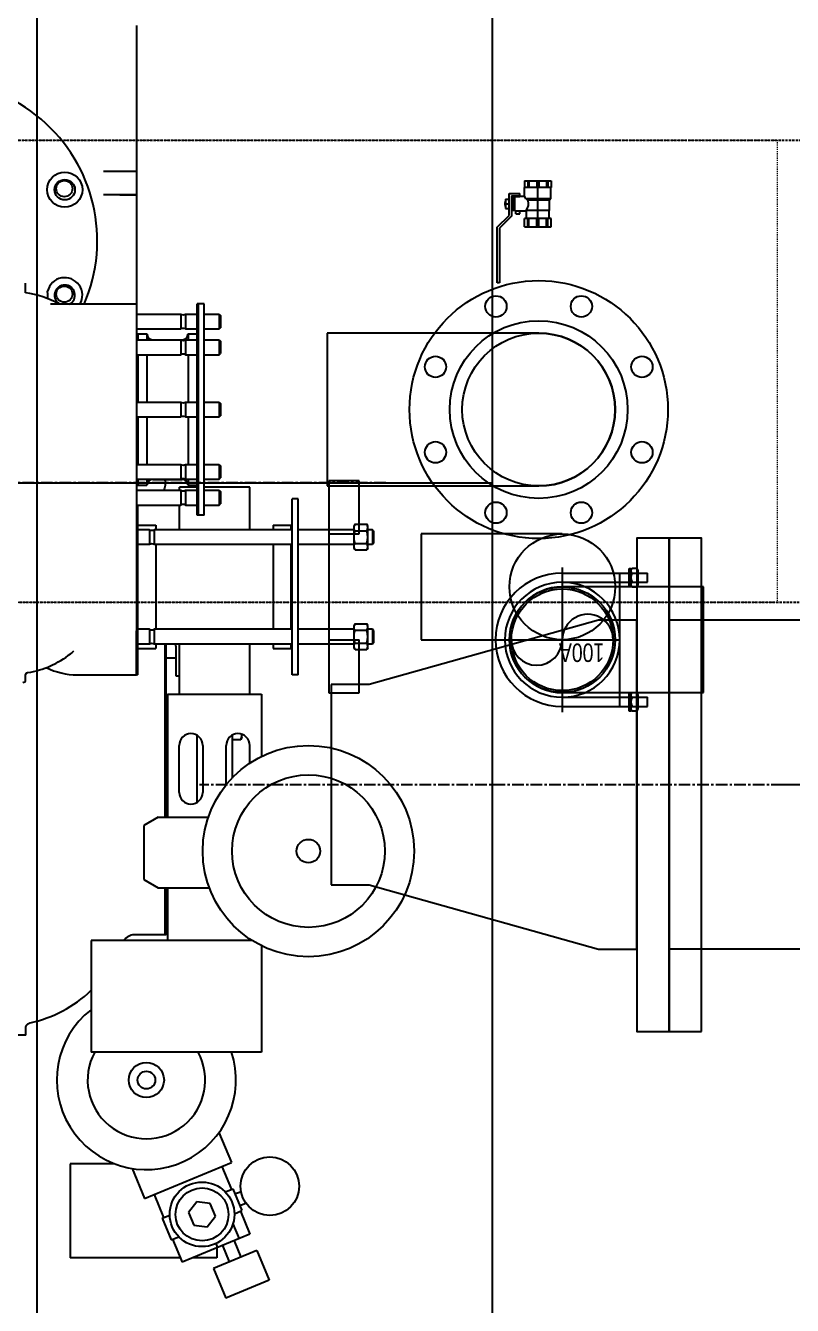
# Model space of a CAD drawing. Extents: x 0 to 160756, y 0 to 229247.
# Drawn here: x 66523 to 67352, y 96615 to 97999 of the extents above; entities that cross this region are included whole.
import ezdxf
from ezdxf.enums import TextEntityAlignment as Align
from ezdxf.xclip import XClip

# ---------------------------------------------------------------- set-up
doc = ezdxf.new("R2010")
doc.units = 0
doc.header["$LTSCALE"] = 10
doc.header["$XCLIPFRAME"] = 2
for name, pattern in [('H12設備棟3F$0$DOTK1', [0.1, 0.05, -0.05]), ('H12設備棟3F$0$HIDDEN', [0.375, 0.25, -0.125]), ('H12設備棟3F$0$STYLE_18', [0.23669, 0.118345, -0.118345]), ('XCM7P30CDA$0$F22P2-CDA-07-C10-00$0$CENTER', [50.8, 31.75, -6.35, 6.35, -6.35]), ('XCM7P30CDA$0$F22P2-CDA-07-C10-00$0$CHAIN', [0.7087, 0.4724, -0.0591, 0.1181, -0.0591]), ('XCM7P30CDA-200K$0$F22P2-CDA-07-C10-00$0$CENTER', [50.8, 31.75, -6.35, 6.35, -6.35]), ('XCM7P30CDA-200K$0$F22P2-CDA-07-C10-00$0$CHAIN', [0.7087, 0.4724, -0.0591, 0.1181, -0.0591]), ('XCM7Q30CDA-200K$0$xCUP-L40-M03-HVAC-EQ$0$xCUP-L40-M03-HVAC-EQ$0$XCUP-L40-HVAC-EQ$0$CENTER', [2, 1.25, -0.25, 0.25, -0.25])]:
    doc.linetypes.add(name, pattern=pattern)
for name, color, linetype in [('H12設備棟3F$0$ARC-BEAM', 252, 'H12設備棟3F$0$HIDDEN'), ('H12設備棟3F$0$SETUBID', 252, 'H12設備棟3F$0$DOTK1'), ('H12設備棟3F$0$\uf4c9\ue50a', 252, 'Continuous'), ('XCM7P30CDA$0$C.CDA.Silencer', 252, 'Continuous'), ('XCM7P30CDA$0$U-CDA-PIPE', 252, 'Continuous'), ('XCM7P30CDA-200K$0$C.CDA.Silencer', 3, 'Continuous'), ('XCM7P30CDA-200K$0$U-CDA-PIPE', 203, 'Continuous'), ('XCM7Q30CDA-200K$0$xCUP-L40-M03-HVAC-EQ$0$xCUP-L40-M03-HVAC-EQ$0$XCUP-L40-HVAC-EQ$0$Center', 1, 'XCM7Q30CDA-200K$0$xCUP-L40-M03-HVAC-EQ$0$xCUP-L40-M03-HVAC-EQ$0$XCUP-L40-HVAC-EQ$0$CENTER')]:
    doc.layers.add(name, color=color, linetype=linetype)
doc.layers.add('XCM7Q30CDA-200K$0$xCUP-L40-M03-HVAC-EQ$0$xCUP-L40-M03-HVAC-EQ$0$XCUP-L40-HVAC-EQ$0$XCUP-L40-HVAC-機房EQ$0$U-CDA-EQ', color=3, linetype='Continuous', lineweight=25)
doc.styles.add('XCM7P30CDA$0$F22P2-CDA-07-C10-00$0$Standard', font='arial.ttf')
doc.styles.add('XCM7P30CDA-200K$0$F22P2-CDA-07-C10-00$0$Standard', font='arial.ttf')

# ---------------------------------------------------------------- blocks, each defined once
blk = doc.blocks.new('H12設備棟3F')
at = {"layer": 'H12設備棟3F$0$ARC-BEAM'}
for p, q in [((61835.2, 97875.3), (67835.2, 97875.3)), ((67835.2, 97375.3), (61835.2, 97375.3))]:
    blk.add_line(p, q, dxfattribs=at)
at = {"layer": 'H12設備棟3F$0$SETUBID', "linetype": 'H12設備棟3F$0$STYLE_18', "lineweight": 5}
blk.add_lwpolyline([(61835.2, 97875.3), (67335.2, 97875.3), (67335.2, 97375.3), (61835.2, 97375.3)], close=True, dxfattribs=at)
at = {"layer": 'H12設備棟3F$0$\uf4c9\ue50a'}
blk.add_lwpolyline([(66535.2, 96375.3), (62635.2, 96375.3), (62635.2, 98875.3), (66535.2, 98875.3)], close=True, dxfattribs=at)
blk = doc.blocks.new('XCM7P30CDA-200K$0$F22P2-CDA-07-C10-00$0$FlangeSide-11.43x150LB')
for p, q in [((-3.3, 11.45), (-3.3, 5.715)), ((0, 11.45), (-3.3, 11.45)), ((0, -11.45), (0, 11.45)), ((0, 5.715), (-3.3, 5.715)), ((0, -5.715), (-3.3, -5.715)), ((-3.3, -5.715), (-3.3, -11.45)), ((-3.3, -11.45), (0, -11.45))]:
    blk.add_line(p, q)
blk = doc.blocks.new('XCM7P30CDA-200K$0$F22P2-CDA-07-C10-00$0$LRElbowUp-11.43')
for p, q in [((15.24, 5.715), (0, 5.715)), ((15.24, -5.715), (15.24, 5.715)), ((0, -5.715), (15.24, -5.715))]:
    blk.add_line(p, q)
at = {"layer": 'DEFPOINTS'}
blk.add_circle((0, 0), 5.715, dxfattribs=at)
blk = doc.blocks.new('XCM7P30CDA-200K$0$F22P2-CDA-07-C10-00$0$LRElbowDown-11.43')
for p, q in [((15.24, 5.715), (0, 5.715)), ((15.24, -5.715), (15.24, 5.715)), ((0, -5.715), (15.24, -5.715))]:
    blk.add_line(p, q)
blk.add_arc((0, 0), 5.715, 90, 270)
blk = doc.blocks.new('XCM7P30CDA-200K$0$F22P2-CDA-07-C10-00$0$U-Bolt_100A')
at = {"color": 1, "linetype": 'XCM7P30CDA-200K$0$F22P2-CDA-07-C10-00$0$CENTER'}
for p, q in [((0, 138.5), (0, 0)), ((78.3, 62.1), (-78.3, 62.1))]:
    blk.add_line(p, q, dxfattribs=at)
for p, q in [((-72.2, 62.1), (-72.2, -10)), ((-62.2, 62.1), (-62.2, -10)), ((62.1, 62.1), (62.1, -10)), ((72.1, 62.1), (72.1, -10)), ((-77.2, -10), (-57.2, -10)), ((-77, -13.5), (-77, -18.5)), ((-59.8, -12), (-74.5, -12)), ((-72.1, -13.5), (-72.1, -18.5)), ((-62.2, -13.5), (-62.2, -18.5)), ((-57.3, -18.5), (-57.3, -13.5)), ((57.2, -10), (77.2, -10)), ((57.3, -13.5), (57.3, -18.5)), ((74.5, -12), (59.8, -12)), ((62.2, -13.5), (62.2, -18.5)), ((72.1, -13.5), (72.1, -18.5)), ((77, -18.5), (77, -13.5)), ((-74.5, -20), (-59.8, -20)), ((-72.2, -20), (-72.2, -30.1)), ((-62.2, -20), (-62.2, -30.1)), ((59.8, -20), (74.5, -20)), ((62.1, -20), (62.1, -30.1)), ((72.1, -20), (72.1, -30.1)), ((-72.2, -30.1), (-62.2, -30.1)), ((62.1, -30.1), (72.1, -30.1))]:
    blk.add_line(p, q)
at = {"color": 8, "linetype": 'ByBlock'}
blk.add_line((-72.2, 0), (72.1, 0), dxfattribs=at)
for points in [[(-57.2, -10), (-57.2, -12), (-77.2, -12), (-77.2, -10)], [(77.2, -10), (77.2, -12), (57.2, -12), (57.2, -10)]]:
    blk.add_lwpolyline(points)
at = {"color": 0, "linetype": 'ByBlock'}
for radius in [57.1, 55]:
    blk.add_circle((0, 62.1), radius, dxfattribs=at)
for centre, radius, start, end in [((0, 62.1), 72.1, 0, 180), ((0, 62.1), 62.1, 0, 180), ((0, 89.7), 27.5, 90, 270), ((0, 34.6), 27.5, 270, 90)]:
    blk.add_arc(centre, radius, start, end, dxfattribs=at)
at = {"color": 8, "linetype": 'ByBlock'}
blk.add_arc((0, 62.1), 62.1, 180, 0, dxfattribs=at)
for centre, radius, start, end in [((-74.5, -14.8), 2.76, 27.1241, 152.8759), ((-67.2, -20.8), 8.78, 56.0078, 123.9922), ((-59.8, -14.8), 2.76, 27.1241, 152.8759), ((59.8, -14.8), 2.76, 27.1241, 152.8759), ((67.2, -20.8), 8.78, 56.0078, 123.9922), ((74.5, -14.8), 2.76, 27.1241, 152.8759), ((-74.5, -17.2), 2.76, 207.1241, 332.8759), ((-67.2, -11.2), 8.78, 236.0078, 303.9922), ((-59.8, -17.2), 2.76, 207.1241, 332.8759), ((59.8, -17.2), 2.76, 207.1241, 332.8759), ((67.2, -11.2), 8.78, 236.0078, 303.9922), ((74.5, -17.2), 2.76, 207.1241, 332.8759)]:
    blk.add_arc(centre, radius, start, end)
at = {"color": 2, "linetype": 'ByBlock', "style": 'XCM7P30CDA-200K$0$F22P2-CDA-07-C10-00$0$Standard', "width": 0.75}
blk.add_text('100A', height=20, rotation=90, dxfattribs=at).set_placement((-14, 41.3), align=Align.MIDDLE)
blk = doc.blocks.new('XCM7P30CDA-200K$0$F22P2-CDA-07-C10-00$0$Flange-16.52x150LB')
for centre, radius in [((0, 0), 13.95), ((-4.62, 11.15), 1.15), ((4.62, 11.15), 1.15), ((0, 0), 9.61), ((0, 0), 8.26), ((-11.15, 4.62), 1.15), ((11.15, 4.62), 1.15), ((-11.15, -4.62), 1.15), ((11.15, -4.62), 1.15), ((-4.62, -11.15), 1.15), ((4.62, -11.15), 1.15)]:
    blk.add_circle(centre, radius)
blk = doc.blocks.new('XCM7P30CDA-200K$0$F22P2-CDA-07-C10-00$0$050_FBV-3C_FRONT')
at = {"color": 0, "linetype": 'ByBlock'}
for p, q in [((-2.382, 1.721), (-0.012, 1.721)), ((-2.382, 1.622), (-2.382, 1.721)), ((-0.012, 1.721), (0.488, 1.221)), ((-0.053, 1.622), (-2.382, 1.622)), ((0.447, 1.122), (-0.053, 1.622)), ((1.318, 1.122), (0.447, 1.122)), ((0.488, 1.221), (1.416, 1.221)), ((0.836, 1.091), (0.691, 1.091)), ((0.691, 1.001), (0.691, 1.091)), ((0.704, 1.091), (0.704, 1.122)), ((0.98, 1.371), (0.783, 1.371)), ((0.783, 1.371), (0.783, 1.221)), ((1.124, 1.091), (0.836, 1.091)), ((0.836, 1.001), (0.836, 1.091)), ((0.842, 1.091), (0.842, 1.122)), ((0.923, 1.385), (0.866, 1.385)), ((0.866, 1.371), (0.866, 1.385)), ((0.923, 1.371), (0.923, 1.385)), ((0.923, 1.385), (1.037, 1.385)), ((1.177, 1.371), (0.98, 1.371)), ((0.98, 1.371), (0.98, 1.221)), ((1.037, 1.385), (1.037, 1.371)), ((1.094, 1.385), (1.037, 1.385)), ((1.094, 1.371), (1.094, 1.385)), ((1.117, 1.091), (1.117, 1.122)), ((1.269, 1.091), (1.124, 1.091)), ((1.124, 1.001), (1.124, 1.091)), ((1.177, 1.371), (1.177, 1.221)), ((1.269, 1.001), (1.269, 1.091)), ((1.318, 1.122), (1.318, 0.762)), ((1.416, 1.221), (1.416, 0.762)), ((0, 0.57), (0, -0.57)), ((0, 0.57), (0.354, 0.57)), ((0.354, -0.57), (0.354, 0.57)), ((0.545, 0.93), (0.545, 0.77)), ((0.545, 0.93), (0.68, 0.93)), ((0.545, 0.77), (0.68, 0.77)), ((0.67, 0.97), (1.29, 0.97)), ((0.67, 0.93), (0.67, 0.97)), ((0.67, 0.48), (0.67, 0.77)), ((0.68, 0.93), (0.68, 0.77)), ((0.691, 1.001), (0.836, 1.001)), ((0.704, 0.97), (0.704, 1.001)), ((0.735, 1.001), (0.735, 0.97)), ((0.836, 1.001), (1.124, 1.001)), ((1.124, 1.001), (1.269, 1.001)), ((1.225, 1.001), (1.225, 0.97)), ((1.28, 0.93), (1.318, 0.93)), ((1.28, 0.77), (1.28, 0.93)), ((1.28, 0.77), (1.318, 0.77)), ((1.29, 0.93), (1.29, 0.97)), ((1.29, 0.56), (1.29, 0.77)), ((1.29, 0.56), (1.67, 0.56)), ((1.318, 0.762), (1.416, 0.762)), ((1.96, 0.57), (1.67, 0.57)), ((1.67, -0.57), (1.67, 0.57)), ((1.96, 0.57), (1.96, -0.57)), ((0, 0.429), (0.354, 0.429)), ((0, 0.375), (0.354, 0.375)), ((0, 0.038), (0.354, 0.038)), ((0.354, 0.48), (0.67, 0.48)), ((0.688, -0.5), (0.688, 0.489)), ((1.132, -0.5), (1.132, 0.421)), ((1.192, -0.56), (1.192, 0.512)), ((1.96, 0.429), (1.67, 0.429)), ((1.96, 0.375), (1.67, 0.375)), ((1.96, 0.038), (1.67, 0.038)), ((0, -0.038), (0.354, -0.038)), ((0, -0.375), (0.354, -0.375)), ((0, -0.429), (0.354, -0.429)), ((0.354, -0.48), (0.688, -0.48)), ((0.688, -0.5), (1.132, -0.5)), ((1.132, -0.5), (1.192, -0.56)), ((1.96, -0.038), (1.67, -0.038)), ((1.96, -0.375), (1.67, -0.375)), ((1.96, -0.429), (1.67, -0.429)), ((0, -0.57), (0.354, -0.57)), ((1.192, -0.56), (1.67, -0.56)), ((1.96, -0.57), (1.67, -0.57))]:
    blk.add_line(p, q, dxfattribs=at)
at = {"color": 1, "linetype": 'XCM7P30CDA-200K$0$F22P2-CDA-07-C10-00$0$CHAIN'}
blk.add_line((0, 0), (1.96, 0), dxfattribs=at)
at = {"color": 0, "linetype": 'ByBlock'}
for centre, radius, start, end in [((0.816, 1.41), 0.974, 292.7483, 299.1661), ((0.977, 0.889), 0.493, 234.1641, 288.3391), ((8.291, -4.205), 8.523, 146.399, 147.135)]:
    blk.add_arc(centre, radius, start, end, dxfattribs=at)
blk = doc.blocks.new('XCM7P30CDA-200K$0$F22P2-CDA-07-C10-00$0$LRElbowDown-16.52')
for p, q in [((22.86, 8.26), (0, 8.26)), ((22.86, -8.26), (22.86, 8.26)), ((0, -8.26), (22.86, -8.26))]:
    blk.add_line(p, q)
blk.add_arc((0, 0), 8.26, 90, 270)
blk = doc.blocks.new('XCM7P30CDA-200K')
at = {"layer": 'XCM7P30CDA-200K$0$C.CDA.Silencer', "linetype": 'ByBlock', "xscale": 10, "yscale": 10, "zscale": 10, "rotation": 180}
for name, p in [('XCM7P30CDA-200K$0$F22P2-CDA-07-C10-00$0$FlangeSide-11.43x150LB', (66850.6, 97392.3)), ('XCM7P30CDA-200K$0$F22P2-CDA-07-C10-00$0$LRElbowUp-11.43', (67103, 97392.3))]:
    blk.add_blockref(name, p, dxfattribs=at)
at = {"layer": 'XCM7P30CDA-200K$0$C.CDA.Silencer', "linetype": 'ByBlock', "rotation": 89.99999999999999}
blk.add_blockref('XCM7P30CDA-200K$0$F22P2-CDA-07-C10-00$0$U-Bolt_100A', (67165.1, 97335.1), dxfattribs=at)
at = {"layer": 'XCM7P30CDA-200K$0$C.CDA.Silencer', "linetype": 'ByBlock', "xscale": 10, "yscale": 10, "zscale": 10}
blk.add_blockref('XCM7P30CDA-200K$0$F22P2-CDA-07-C10-00$0$LRElbowDown-11.43', (67103, 97335.1), dxfattribs=at)
at = {"layer": 'XCM7P30CDA-200K$0$U-CDA-PIPE'}
for name, p, xscale, yscale, zscale, rotation in [('XCM7P30CDA-200K$0$F22P2-CDA-07-C10-00$0$050_FBV-3C_FRONT', (67076.5, 97781.6), 25.4, 25.4, 25.4, 89.99999999999999), ('XCM7P30CDA-200K$0$F22P2-CDA-07-C10-00$0$Flange-16.52x150LB', (67077.5, 97584), 10, 10, 10, 270), ('XCM7P30CDA-200K$0$F22P2-CDA-07-C10-00$0$LRElbowDown-16.52', (67077.5, 97584), 10, 10, 10, 180)]:
    blk.add_blockref(name, p, dxfattribs=dict(at, xscale=xscale, yscale=yscale, zscale=zscale, rotation=rotation))
blk = doc.blocks.new('XCM7Q30CDA-200K$0$xCUP-L40-M03-HVAC-EQ$0$xCUP-L40-M03-HVAC-EQ$0$XCUP-L40-HVAC-EQ$0$IR-CDA-Inlet-Filter-Top01')
at = {"layer": 'XCM7Q30CDA-200K$0$xCUP-L40-M03-HVAC-EQ$0$xCUP-L40-M03-HVAC-EQ$0$XCUP-L40-HVAC-EQ$0$Center'}
blk.add_line((0, 50.56), (0, -120.57), dxfattribs=at)
blk = doc.blocks.new('XCM7Q30CDA-200K$0$xCUP-L40-M03-HVAC-EQ$0$xCUP-L40-M03-HVAC-EQ$0$XCUP-L40-HVAC-EQ$0$CCReducer-35.56x21.63')
for p, q in [((4.1275, 17.78), (0, 17.78)), ((0, 17.78), (0, -17.78)), ((28.8925, 10.815), (4.1275, 17.78)), ((33.02, 10.815), (28.8925, 10.815)), ((33.02, -10.815), (33.02, 10.815)), ((4.1275, -17.78), (28.8925, -10.815)), ((28.8925, -10.815), (33.02, -10.815)), ((0, -17.78), (4.1275, -17.78))]:
    blk.add_line(p, q)
blk = doc.blocks.new('XCM7Q30CDA-200K$0$xCUP-L40-M03-HVAC-EQ$0$xCUP-L40-M03-HVAC-EQ$0$XCUP-L40-HVAC-EQ$0$C700')
at = {"linetype": 'XCM7Q30CDA-200K$0$xCUP-L40-M03-HVAC-EQ$0$xCUP-L40-M03-HVAC-EQ$0$XCUP-L40-HVAC-EQ$0$CENTER'}
blk.add_line((0, -1797.6), (0, 2152.6), dxfattribs=at)
at = {"linetype": 'Continuous'}
for p, q in [((-597.3, -1408.5), (-597.3, -913.7)), ((-212.9, -1408.4), (-208, -1408.4)), ((205.4, -1408.4), (215.9, -1408.4)), ((193.1, -1435.4), (193.1, -1435.4)), ((193.1, -1528.3), (193.1, -1435.4)), ((-736.3, -1456.4), (-837.9, -1456.4)), ((-837.9, -1575.5), (-837.9, -1456.4)), ((-736.3, -1504.5), (-736.3, -1456.4)), ((-207.5, -1464.1), (-207.5, -1528.3)), ((-186.3, -1455.1), (-186.4, -1455)), ((-185, -1456.8), (-186.3, -1455.1)), ((-495, -1479.1), (-615.5, -1479.1)), ((-615.5, -1663.1), (-615.5, -1479.1)), ((-495, -1653.3), (-495, -1479.1)), ((311.5, -1528.3), (311.5, -1492.5)), ((336.5, -1510.3), (336.5, -1492.5)), ((311.5, -1510.3), (311.5, -1528.3)), ((336.5, -1528.3), (336.5, -1510.3)), ((-741.4, -1523.5), (-773.8, -1536.9)), ((-488.8, -1560.3), (-488.8, -1525.6)), ((-207.8, -1528.3), (-160.2, -1528.3)), ((-207.8, -1529.8), (-207.8, -1528.3)), ((-207.8, -1529.8), (-24, -1529.8)), ((-179.2, -1529.8), (-179.2, -1548.9)), ((494.3, -1528.3), (-175.9, -1528.3)), ((-174.4, -1542.4), (-174.4, -1529.8)), ((-158.4, -1542.4), (-158.4, -1529.8)), ((-66.7, -1542.4), (-66.7, -1529.8)), ((-50.7, -1542.4), (-50.7, -1529.8)), ((-45.9, -1529.8), (-45.9, -1548.9)), ((-24, -1528.3), (-24, -1576)), ((-8.1, -1528.3), (-8.1, -1576)), ((3.8, -1529.8), (-2.7, -1529.8)), ((-2.7, -1529.8), (-2.7, -1539.4)), ((3.8, -1528.3), (3.8, -1576)), ((19.8, -1528.3), (19.8, -1576)), ((71.2, -1529.8), (19.8, -1529.8)), ((71.2, -1528.3), (71.2, -1576)), ((87.2, -1528.3), (87.2, -1576)), ((138.5, -1529.8), (87.2, -1529.8)), ((138.5, -1528.3), (138.5, -1576)), ((154.5, -1528.3), (154.5, -1576)), ((161, -1529.8), (154.5, -1529.8)), ((161, -1529.8), (161, -1539.4)), ((166.4, -1528.3), (166.4, -1576)), ((182.4, -1528.3), (182.4, -1576)), ((-769.5, -1547.2), (-794.4, -1557.5)), ((-773.8, -1536.9), (-734.9, -1630.7)), ((-429, -1536.2), (-437.9, -1551.6)), ((-370.6, -1536.2), (-429, -1536.2)), ((-361.7, -1551.6), (-370.6, -1536.2)), ((-174.4, -1548.9), (-179.2, -1548.9)), ((-158.4, -1542.4), (-174.4, -1542.4)), ((-158.4, -1547.4), (-174.4, -1547.4)), ((-174.4, -1696.4), (-174.4, -1547.4)), ((-158.4, -1696.4), (-158.4, -1547.4)), ((-66.7, -1548.9), (-158.4, -1548.9)), ((-50.7, -1542.4), (-66.7, -1542.4)), ((-50.7, -1547.4), (-66.7, -1547.4)), ((-66.7, -1696.4), (-66.7, -1547.4)), ((-50.7, -1696.4), (-50.7, -1547.4)), ((-45.9, -1548.9), (-50.7, -1548.9)), ((3.8, -1539.4), (-2.7, -1539.4)), ((3.6, -1545.8), (3.6, -1577.6)), ((71.2, -1539.4), (19.8, -1539.4)), ((138.5, -1539.4), (87.2, -1539.4)), ((161, -1539.4), (154.5, -1539.4)), ((154.7, -1545.8), (154.7, -1577.6)), ((-795, -1556), (-818.5, -1565.7)), ((-795, -1556), (-791.7, -1564.1)), ((-437.9, -1561.6), (-495, -1561.6)), ((-437.9, -1558.8), (-488.8, -1558.8)), ((-488.8, -1560.3), (-437.9, -1560.3)), ((-465.2, -1561.6), (-465.2, -1560.3)), ((-465.1, -1561.6), (-465.1, -1560.3)), ((-445.1, -1561.6), (-445.1, -1560.3)), ((-437.9, -1551.6), (-437.9, -1606.8)), ((-361.7, -1551.6), (-361.7, -1605.7)), ((-174.4, -1558.8), (-361.7, -1558.8)), ((-361.7, -1560.3), (-174.4, -1560.3)), ((-228.4, -1561.6), (-361.7, -1561.6)), ((-270.2, -1561.6), (-270.2, -1560.3)), ((-250.2, -1561.6), (-250.2, -1560.3)), ((-228.4, -1561.6), (-228.4, -1663.1)), ((-189.5, -1570.6), (-189.5, -1560.3)), ((-0.8, -1559.3), (-1.3, -1559.3)), ((-817.9, -1567.2), (-842.8, -1577.5)), ((-818.5, -1565.7), (-815.2, -1573.8)), ((-334.7, -1574.3), (-283.9, -1574.3)), ((-228.4, -1574.5), (-174.4, -1574.5)), ((-176.6, -1570.6), (-208.7, -1570.6)), ((-208.7, -1570.6), (-208.7, -1574.5)), ((-176.6, -1570.6), (-174.4, -1570.6)), ((-50.7, -1574.8), (-24, -1574.8)), ((-8.1, -1576), (-24, -1576)), ((-8.1, -1574.8), (-4.7, -1574.8)), ((-4.7, -1593.6), (-4.7, -1574.8)), ((19.8, -1576), (3.8, -1576)), ((87.2, -1576), (71.2, -1576)), ((154.5, -1576), (138.5, -1576)), ((182.4, -1576), (166.4, -1576)), ((-812.5, -1650.8), (-842.8, -1577.5)), ((-837.9, -1615.1), (-837.9, -1589.5)), ((-802.6, -1590.1), (-804.5, -1604.6)), ((-789.1, -1584.5), (-802.6, -1590.1)), ((-777.4, -1593.4), (-789.1, -1584.5)), ((-8.1, -1581), (-24, -1581)), ((-24, -1581), (-24, -1593.6)), ((-8.1, -1581), (-8.1, -1593.6)), ((3.8, -1584), (-2.7, -1584)), ((-2.7, -1584), (-2.7, -1593.6)), ((19.8, -1581), (3.8, -1581)), ((3.8, -1581), (3.8, -1593.6)), ((19.8, -1581), (19.8, -1593.6)), ((71.2, -1584), (19.8, -1584)), ((87.2, -1581), (71.2, -1581)), ((71.2, -1581), (71.2, -1593.6)), ((87.2, -1581), (87.2, -1593.6)), ((138.5, -1584), (87.2, -1584)), ((154.5, -1581), (138.5, -1581)), ((138.5, -1581), (138.5, -1593.6)), ((154.5, -1581), (154.5, -1593.6)), ((161, -1584), (154.5, -1584)), ((161, -1584), (161, -1593.6)), ((182.4, -1581), (166.4, -1581)), ((166.4, -1581), (166.4, -1593.6)), ((182.4, -1581), (182.4, -1593.6)), ((-804.5, -1604.6), (-792.9, -1613.5)), ((-779.4, -1607.9), (-777.4, -1593.4)), ((-272.9, -1593.3), (-345.7, -1593.3)), ((-283.9, -1599.7), (-334.7, -1599.7)), ((-35.1, -1593.6), (193.4, -1593.6)), ((-35.1, -1601.4), (-35.1, -1593.6)), ((-35.1, -1595.1), (193.4, -1595.1)), ((-35.1, -1601.4), (193.4, -1601.4)), ((-24, -1601.4), (-24, -1617.6)), ((-8.1, -1601.4), (-8.1, -1617.6)), ((-4.7, -1650.6), (-4.7, -1601.4)), ((3.8, -1601.4), (3.8, -1617.6)), ((19.8, -1601.4), (19.8, -1617.6)), ((71.2, -1601.4), (71.2, -1617.6)), ((87.2, -1601.4), (87.2, -1617.6)), ((138.5, -1601.4), (138.5, -1617.6)), ((154.5, -1601.4), (154.5, -1617.6)), ((166.4, -1601.4), (166.4, -1617.6)), ((182.4, -1601.4), (182.4, -1617.6)), ((193.4, -1601.4), (193.4, -1593.6)), ((-849.5, -1611.2), (-881.7, -1624.6)), ((-830, -1658.1), (-849.5, -1611.2)), ((-827.3, -1615.1), (-837.9, -1615.1)), ((-822.6, -1613.8), (-827, -1615.7)), ((-792.9, -1613.5), (-779.4, -1607.9)), ((-702.6, -1617.3), (-734.9, -1630.7)), ((-8.1, -1617.6), (-24, -1617.6)), ((-24, -1617.6), (-22.7, -1619)), ((-9.4, -1619), (-22.7, -1619)), ((-8.1, -1617.6), (-9.4, -1619)), ((19.8, -1617.6), (3.8, -1617.6)), ((3.8, -1617.6), (5.2, -1619)), ((18.5, -1619), (5.2, -1619)), ((19.8, -1617.6), (18.5, -1619)), ((87.2, -1617.6), (71.2, -1617.6)), ((71.2, -1617.6), (72.5, -1619)), ((85.8, -1619), (72.5, -1619)), ((87.2, -1617.6), (85.8, -1619)), ((154.5, -1617.6), (138.5, -1617.6)), ((138.5, -1617.6), (139.8, -1619)), ((153.2, -1619), (139.8, -1619)), ((154.5, -1617.6), (153.2, -1619)), ((182.4, -1617.6), (166.4, -1617.6)), ((166.4, -1617.6), (167.7, -1619)), ((181, -1619), (167.7, -1619)), ((182.4, -1617.6), (181, -1619)), ((-862.3, -1671.5), (-881.7, -1624.6)), ((-824.8, -1621), (-842.4, -1628.3)), ((-801.2, -1632.4), (-817.3, -1639.1)), ((-763.5, -1632.3), (-786.9, -1642)), ((-766.8, -1624.2), (-763.5, -1632.3)), ((-739.2, -1620.5), (-764.1, -1630.8)), ((-326.4, -1625.1), (-283.9, -1625.1)), ((-272.9, -1631.4), (-319.2, -1631.4)), ((-277.7, -1631.4), (-277.7, -1640.7)), ((-277.5, -1631.4), (-277.5, -1640.7)), ((-819.5, -1633.7), (-837.1, -1641)), ((-787.5, -1640.5), (-812.5, -1650.8)), ((-790.3, -1633.9), (-786.9, -1642)), ((-781.5, -1639.7), (-778.8, -1646.3)), ((-768.9, -1634.5), (-766.1, -1641.1)), ((-277.7, -1640.7), (-277.6, -1640.8)), ((-275.4, -1642), (-277.6, -1640.8)), ((-275.2, -1642), (-277.5, -1640.7)), ((-275.4, -1642), (-272, -1642)), ((-830, -1658.1), (-862.3, -1671.5)), ((-283.9, -1650.4), (-303.2, -1650.4)), ((-174.4, -1650.3), (-228.4, -1650.3)), ((-50.7, -1650.6), (-4.7, -1650.6)), ((-500.5, -1663.1), (-615.5, -1663.1)), ((-228.4, -1663.1), (-295.9, -1663.1)), ((-174.4, -1675.8), (-179.2, -1675.8)), ((-179.2, -1675.8), (-179.2, -1694.9)), ((-66.7, -1675.8), (-158.4, -1675.8)), ((-45.9, -1675.8), (-50.7, -1675.8)), ((-45.9, -1675.8), (-45.9, -1694.9)), ((-207.8, -1696.4), (-17.4, -1696.4)), ((-207.8, -1702.7), (-207.8, -1696.4)), ((-174.4, -1694.9), (-179.2, -1694.9)), ((-66.7, -1694.9), (-158.4, -1694.9)), ((-45.9, -1694.9), (-50.7, -1694.9)), ((-17.4, -1702.7), (-17.4, -1696.4)), ((-207.8, -1702.7), (-17.4, -1702.7)), ((-174.4, -1763.2), (-174.4, -1702.7)), ((-158.4, -1763.2), (-158.4, -1702.7)), ((-66.7, -1763.2), (-66.7, -1702.7)), ((-50.7, -1763.2), (-50.7, -1702.7)), ((-180.3, -1764.3), (-178.4, -1763.2)), ((-180.3, -1764.3), (-180.3, -1776.9)), ((-178.4, -1763.2), (-154.4, -1763.2)), ((-173.4, -1764.3), (-173.4, -1776.9)), ((-159.5, -1764.3), (-159.5, -1776.9)), ((-152.6, -1764.3), (-154.4, -1763.2)), ((-152.6, -1764.3), (-152.6, -1776.9)), ((-72.6, -1764.3), (-70.7, -1763.2)), ((-72.6, -1764.3), (-72.6, -1776.9)), ((-70.7, -1763.2), (-46.7, -1763.2)), ((-65.6, -1764.3), (-65.6, -1776.9)), ((-51.8, -1764.3), (-51.8, -1776.9)), ((-44.9, -1764.3), (-46.7, -1763.2)), ((-44.9, -1764.3), (-44.9, -1776.9)), ((-178.4, -1778), (-180.3, -1776.9)), ((-178.4, -1778), (-154.4, -1778)), ((-174.4, -1783), (-174.4, -1778)), ((-158.4, -1783), (-174.4, -1783)), ((-173.1, -1784.3), (-174.4, -1783)), ((-159.8, -1784.3), (-173.1, -1784.3)), ((-159.8, -1784.3), (-158.4, -1783)), ((-158.4, -1783), (-158.4, -1778)), ((-154.4, -1778), (-152.6, -1776.9)), ((-70.7, -1778), (-72.6, -1776.9)), ((-70.7, -1778), (-46.7, -1778)), ((-66.7, -1783), (-66.7, -1778)), ((-50.7, -1783), (-66.7, -1783)), ((-65.4, -1784.3), (-66.7, -1783)), ((-52, -1784.3), (-65.4, -1784.3)), ((-52, -1784.3), (-50.7, -1783)), ((-50.7, -1783), (-50.7, -1778)), ((-46.7, -1778), (-44.9, -1776.9))]:
    blk.add_line(p, q, dxfattribs=at)
at = {"color": 1, "linetype": 'XCM7Q30CDA-200K$0$xCUP-L40-M03-HVAC-EQ$0$xCUP-L40-M03-HVAC-EQ$0$XCUP-L40-HVAC-EQ$0$CENTER', "lineweight": -3}
blk.add_line((-326.4, -2886.5), (-326.4, -1596.1), dxfattribs=at)
at = {"color": 0, "linetype": 'ByBlock', "lineweight": -3}
for p, q in [((-148.6, -2103.6), (-504.2, -2103.6)), ((-504.2, -2103.6), (-148.6, -2103.6)), ((-504.2, -2886.5), (-504.2, -2103.6)), ((-148.6, -2886.5), (-148.6, -2103.6))]:
    blk.add_line(p, q, dxfattribs=at)
at = {"linetype": 'Continuous'}
for points in [[(-597.3, -1408.5), (-589.8, -1408.5), (-589.6, -1408.5), (-589.3, -1408.5), (-589.1, -1408.5), (-588.9, -1408.6), (-588.7, -1408.6), (-588.4, -1408.6), (-588.2, -1408.7), (-588, -1408.8), (-587.8, -1408.8), (-587.6, -1408.9), (-587.3, -1409), (-587.1, -1409.1), (-586.9, -1409.2), (-586.7, -1409.3), (-586.5, -1409.5), (-586.3, -1409.6), (-586.2, -1409.7), (-586, -1409.9), (-585.8, -1410), (-585.6, -1410.2), (-585.5, -1410.4), (-585.3, -1410.5), (-585.2, -1410.7), (-585, -1410.9), (-584.9, -1411.1), (-584.8, -1411.3), (-584.7, -1411.5), (-584.5, -1411.7), (-584.4, -1411.9), (-584.3, -1412.1), (-584.3, -1412.3), (-584.2, -1412.5), (-584.1, -1412.7), (-584, -1412.9), (-584, -1413.2), (-584, -1413.2)], [(-208, -1408.4), (-208, -1408.4), (-207.8, -1408.4), (-207.7, -1408.4), (-207.6, -1408.4), (-207.4, -1408.4), (-207.3, -1408.5), (-207.2, -1408.5), (-207.1, -1408.5), (-206.9, -1408.6), (-206.8, -1408.6), (-206.7, -1408.7), (-206.6, -1408.7), (-206.5, -1408.8), (-206.4, -1408.9), (-206.3, -1408.9), (-206.2, -1409), (-206.1, -1409.1), (-206, -1409.1), (-205.9, -1409.2), (-205.9, -1409.3), (-205.8, -1409.4), (-205.7, -1409.5), (-205.6, -1409.5), (-205.6, -1409.6), (-205.5, -1409.7), (-205.5, -1409.8), (-205.4, -1409.9), (-205.4, -1410), (-205.3, -1410.1), (-205.3, -1410.2), (-205.2, -1410.3), (-205.2, -1410.3), (-205.2, -1410.4), (-205.1, -1410.5), (-205.1, -1410.6), (-205.1, -1410.7), (-205.1, -1410.8), (-205.1, -1410.9), (-205.1, -1410.9)]]:
    blk.add_lwpolyline(points, dxfattribs=at)
at = {"color": 0, "linetype": 'ByBlock', "lineweight": -3}
for points in [[(-593.1, -2103.6), (-59.7, -2103.6), (-59.7, -2068.6), (-593.1, -2068.6)], [(-593.1, -2138.6), (-59.7, -2138.6), (-59.7, -2103.6), (-593.1, -2103.6)]]:
    blk.add_lwpolyline(points, close=True, dxfattribs=at)
at = {"linetype": 'Continuous'}
for centre, radius in [((316.9, -1450.7), 19), ((204, -1450.2), 8.75), ((316.9, -1450.7), 11), ((318.1, -1450.2), 8.75), ((-645.8, -1538.9), 19), ((-645.8, -1538.9), 9.52), ((-791, -1599), 34.9), ((-791, -1599), 28.6), ((-398.2, -1713.9), 114.2), ((-398.2, -1713.9), 82.5), ((-760.6, -1672.3), 31.7), ((-398.2, -1713.9), 12.7)]:
    blk.add_circle(centre, radius, dxfattribs=at)
for centre, radius, start, end in [((261.6, -1312.9), 172.9, 246.6691, 105.3156), ((-212.9, -1405.4), 3, 180, 270), ((-104.5, -1394.3), 102, 189.3112, 217.9393), ((104.5, -1394.3), 102, 330.4389, 352.0843), ((-447.3, -1383), 139.9, 192.4396, 223.3346), ((-131.6, -1464.1), 76, 153.8133, 180), ((202.8, -1450.7), 19, 239.415, 76.7599), ((-645.8, -1538.9), 96.8, 38.1917, 288.2729), ((202.8, -1450.7), 11, 208.1202, 151.8798), ((-645.8, -1538.9), 63.5, 61.4375, 298.5625), ((-501.3, -1525.6), 12.5, 0, 59.6289), ((-179.5, -1544.9), 5.66, 333.8078, 26.1922), ((-153.3, -1544.9), 5.66, 153.8078, 206.1922), ((-71.8, -1544.9), 5.66, 333.8078, 26.1922), ((-45.6, -1544.9), 5.66, 153.8078, 206.1922), ((-2.7, -1545.8), 6.35, 0, 90), ((161, -1545.8), 6.35, 90, 180), ((-334.7, -1587), 12.7, 90, 270), ((-283.9, -1587), 12.7, 270, 90), ((-29.1, -1578.5), 5.66, 333.8078, 26.1922), ((-3, -1578.5), 5.66, 153.8078, 206.1922), ((-1.2, -1578.5), 5.66, 333.8078, 26.1922), ((24.9, -1578.5), 5.66, 153.8078, 206.1922), ((66.1, -1578.5), 5.66, 333.8078, 26.1922), ((92.2, -1578.5), 5.66, 153.8078, 206.1922), ((133.4, -1578.5), 5.66, 333.8078, 26.1922), ((159.6, -1578.5), 5.66, 153.8078, 206.1922), ((161.3, -1578.5), 5.66, 333.8078, 26.1922), ((187.4, -1578.5), 5.66, 153.8078, 206.1922), ((-2.7, -1577.6), 6.35, 270, 0), ((161, -1577.6), 6.35, 180, 270), ((-283.9, -1637.8), 12.7, 270, 90)]:
    blk.add_arc(centre, radius, start, end, dxfattribs=at)
for points, knots in [([(199, -1432.4), (200.2, -1432.4), (202.9, -1432.3), (205.6, -1432.2), (207.1, -1432.2)], [0, 0, 0, 0, 3.4388, 8.064117, 8.064117, 8.064117, 8.064117]), ([(-1.3, -1559.3), (-2.3, -1559.3), (-4.2, -1559.1), (-6.5, -1558.2), (-7.7, -1557.6), (-8.1, -1557.3)], [0, 0, 0, 0, 3.176545, 5.747024, 7.159669, 7.159669, 7.159669, 7.159669]), ([(3.6, -1558.5), (3.1, -1558.7), (1.6, -1559.1), (0.1, -1559.3), (-0.8, -1559.3)], [0, 0, 0, 0, 1.776927, 4.528681, 4.528681, 4.528681, 4.528681]), ([(-277.6, -1640.8), (-277.3, -1640.9), (-276.9, -1641.1), (-276.4, -1641.3), (-276.2, -1641.4)], [0, 0, 0, 0, 0.822214, 1.539853, 1.539853, 1.539853, 1.539853]), ([(-277.5, -1640.7), (-277.2, -1640.8), (-276.6, -1641.1), (-275.7, -1641.5), (-274.9, -1641.8), (-274, -1642), (-273.5, -1642), (-273.2, -1642)], [0, 0, 0, 0, 1.024722, 1.970757, 2.866414, 3.731467, 4.582102, 4.582102, 4.582102, 4.582102]), ([(-273.2, -1642), (-272.9, -1642), (-272.5, -1642), (-272.1, -1641.9), (-271.9, -1641.9)], [0, 0, 0, 0, 0.850814, 1.236427, 1.236427, 1.236427, 1.236427]), ([(-180.3, -1764.3), (-180, -1764.1), (-179.6, -1763.9), (-178.9, -1763.6), (-178.2, -1763.4), (-177.5, -1763.2), (-177, -1763.2), (-176.8, -1763.2)], [0, 0, 0, 0, 0.819778, 1.576607, 2.293132, 2.985174, 3.665682, 3.665682, 3.665682, 3.665682]), ([(-176.8, -1763.2), (-176.6, -1763.2), (-176.1, -1763.2), (-175.4, -1763.4), (-174.8, -1763.6), (-174.1, -1763.9), (-173.6, -1764.1), (-173.4, -1764.3)], [0, 0, 0, 0, 0.680651, 1.37277, 2.089284, 2.845925, 3.665681, 3.665681, 3.665681, 3.665681]), ([(-173.4, -1764.3), (-172.9, -1764.1), (-171.9, -1763.9), (-170.5, -1763.6), (-169.2, -1763.4), (-167.8, -1763.2), (-166.9, -1763.2), (-166.4, -1763.2)], [0, 0, 0, 0, 1.490013, 2.910583, 4.29581, 5.665482, 7.030255, 7.030255, 7.030255, 7.030255]), ([(-166.4, -1763.2), (-166, -1763.2), (-165.1, -1763.2), (-163.7, -1763.4), (-162.3, -1763.6), (-160.9, -1763.9), (-160, -1764.1), (-159.5, -1764.3)], [0, 0, 0, 0, 1.371898, 2.746849, 4.133858, 5.55099, 7.030253, 7.030253, 7.030253, 7.030253]), ([(-159.5, -1764.3), (-159.3, -1764.1), (-158.8, -1763.9), (-158.1, -1763.6), (-157.4, -1763.4), (-156.7, -1763.2), (-156.3, -1763.2), (-156, -1763.2)], [0, 0, 0, 0, 0.819778, 1.576607, 2.293132, 2.985174, 3.665682, 3.665682, 3.665682, 3.665682]), ([(-156, -1763.2), (-155.8, -1763.2), (-155.4, -1763.2), (-154.7, -1763.4), (-154, -1763.6), (-153.3, -1763.9), (-152.8, -1764.1), (-152.6, -1764.3)], [0, 0, 0, 0, 0.680651, 1.37277, 2.089284, 2.845925, 3.665681, 3.665681, 3.665681, 3.665681]), ([(-72.6, -1764.3), (-72.3, -1764.1), (-71.9, -1763.9), (-71.2, -1763.6), (-70.5, -1763.4), (-69.8, -1763.2), (-69.3, -1763.2), (-69.1, -1763.2)], [0, 0, 0, 0, 0.819778, 1.576607, 2.293132, 2.985174, 3.665682, 3.665682, 3.665682, 3.665682]), ([(-69.1, -1763.2), (-68.9, -1763.2), (-68.4, -1763.2), (-67.7, -1763.4), (-67, -1763.6), (-66.3, -1763.9), (-65.9, -1764.1), (-65.6, -1764.3)], [0, 0, 0, 0, 0.680651, 1.37277, 2.089284, 2.845925, 3.665681, 3.665681, 3.665681, 3.665681]), ([(-65.6, -1764.3), (-65.2, -1764.1), (-64.2, -1763.9), (-62.8, -1763.6), (-61.4, -1763.4), (-60.1, -1763.2), (-59.2, -1763.2), (-58.7, -1763.2)], [0, 0, 0, 0, 1.490013, 2.910583, 4.29581, 5.665482, 7.030255, 7.030255, 7.030255, 7.030255]), ([(-58.7, -1763.2), (-58.3, -1763.2), (-57.3, -1763.2), (-56, -1763.4), (-54.6, -1763.6), (-53.2, -1763.9), (-52.3, -1764.1), (-51.8, -1764.3)], [0, 0, 0, 0, 1.371898, 2.746849, 4.133858, 5.55099, 7.030253, 7.030253, 7.030253, 7.030253]), ([(-51.8, -1764.3), (-51.5, -1764.1), (-51.1, -1763.9), (-50.4, -1763.6), (-49.7, -1763.4), (-49, -1763.2), (-48.6, -1763.2), (-48.3, -1763.2)], [0, 0, 0, 0, 0.819778, 1.576607, 2.293132, 2.985174, 3.665682, 3.665682, 3.665682, 3.665682]), ([(-48.3, -1763.2), (-48.1, -1763.2), (-47.6, -1763.2), (-47, -1763.4), (-46.3, -1763.6), (-45.6, -1763.9), (-45.1, -1764.1), (-44.9, -1764.3)], [0, 0, 0, 0, 0.680651, 1.37277, 2.089284, 2.845925, 3.665681, 3.665681, 3.665681, 3.665681]), ([(-180.3, -1776.9), (-180, -1777.1), (-179.6, -1777.3), (-178.9, -1777.6), (-178.2, -1777.8), (-177.5, -1778), (-177, -1778), (-176.8, -1778)], [0, 0, 0, 0, 0.819778, 1.576607, 2.293132, 2.985174, 3.665682, 3.665682, 3.665682, 3.665682]), ([(-176.8, -1778), (-176.6, -1778), (-176.1, -1778), (-175.4, -1777.8), (-174.8, -1777.6), (-174.1, -1777.3), (-173.6, -1777.1), (-173.4, -1776.9)], [0, 0, 0, 0, 0.680651, 1.37277, 2.089284, 2.845925, 3.665681, 3.665681, 3.665681, 3.665681]), ([(-173.4, -1776.9), (-172.9, -1777.1), (-171.9, -1777.3), (-170.5, -1777.6), (-169.2, -1777.8), (-167.8, -1778), (-166.9, -1778), (-166.4, -1778)], [0, 0, 0, 0, 1.490013, 2.910583, 4.29581, 5.665482, 7.030255, 7.030255, 7.030255, 7.030255]), ([(-166.4, -1778), (-166, -1778), (-165.1, -1778), (-163.7, -1777.8), (-162.3, -1777.6), (-160.9, -1777.3), (-160, -1777.1), (-159.5, -1776.9)], [0, 0, 0, 0, 1.371898, 2.746849, 4.133858, 5.55099, 7.030253, 7.030253, 7.030253, 7.030253]), ([(-159.5, -1776.9), (-159.3, -1777.1), (-158.8, -1777.3), (-158.1, -1777.6), (-157.4, -1777.8), (-156.7, -1778), (-156.3, -1778), (-156, -1778)], [0, 0, 0, 0, 0.819778, 1.576607, 2.293132, 2.985174, 3.665682, 3.665682, 3.665682, 3.665682]), ([(-156, -1778), (-155.8, -1778), (-155.4, -1778), (-154.7, -1777.8), (-154, -1777.6), (-153.3, -1777.3), (-152.8, -1777.1), (-152.6, -1776.9)], [0, 0, 0, 0, 0.680651, 1.37277, 2.089284, 2.845925, 3.665681, 3.665681, 3.665681, 3.665681]), ([(-72.6, -1776.9), (-72.3, -1777.1), (-71.9, -1777.3), (-71.2, -1777.6), (-70.5, -1777.8), (-69.8, -1778), (-69.3, -1778), (-69.1, -1778)], [0, 0, 0, 0, 0.819778, 1.576607, 2.293132, 2.985174, 3.665682, 3.665682, 3.665682, 3.665682]), ([(-69.1, -1778), (-68.9, -1778), (-68.4, -1778), (-67.7, -1777.8), (-67, -1777.6), (-66.3, -1777.3), (-65.9, -1777.1), (-65.6, -1776.9)], [0, 0, 0, 0, 0.680651, 1.37277, 2.089284, 2.845925, 3.665681, 3.665681, 3.665681, 3.665681]), ([(-65.6, -1776.9), (-65.2, -1777.1), (-64.2, -1777.3), (-62.8, -1777.6), (-61.4, -1777.8), (-60.1, -1778), (-59.2, -1778), (-58.7, -1778)], [0, 0, 0, 0, 1.490013, 2.910583, 4.29581, 5.665482, 7.030255, 7.030255, 7.030255, 7.030255]), ([(-58.7, -1778), (-58.3, -1778), (-57.3, -1778), (-56, -1777.8), (-54.6, -1777.6), (-53.2, -1777.3), (-52.3, -1777.1), (-51.8, -1776.9)], [0, 0, 0, 0, 1.371898, 2.746849, 4.133858, 5.55099, 7.030253, 7.030253, 7.030253, 7.030253]), ([(-51.8, -1776.9), (-51.5, -1777.1), (-51.1, -1777.3), (-50.4, -1777.6), (-49.7, -1777.8), (-49, -1778), (-48.6, -1778), (-48.3, -1778)], [0, 0, 0, 0, 0.819778, 1.576607, 2.293132, 2.985174, 3.665682, 3.665682, 3.665682, 3.665682]), ([(-48.3, -1778), (-48.1, -1778), (-47.6, -1778), (-47, -1777.8), (-46.3, -1777.6), (-45.6, -1777.3), (-45.1, -1777.1), (-44.9, -1776.9)], [0, 0, 0, 0, 0.680651, 1.37277, 2.089284, 2.845925, 3.665681, 3.665681, 3.665681, 3.665681])]:
    blk.add_open_spline(points, degree=3, knots=knots, dxfattribs=at)
at = {"linetype": 'Continuous', "start_tangent": (-0.654364, 0.75618), "end_tangent": (-0.613085, 0.790017)}
blk.add_spline([(-182.2, -1460.3), (-185, -1456.8)], degree=3, dxfattribs=at)
at = {"xscale": 10, "yscale": 10, "zscale": 10}
for name, p, rotation in [('XCM7Q30CDA-200K$0$xCUP-L40-M03-HVAC-EQ$0$xCUP-L40-M03-HVAC-EQ$0$XCUP-L40-HVAC-EQ$0$CCReducer-35.56x21.63', (-326.4, -2068.6), 89.99999999999999), ('XCM7Q30CDA-200K$0$xCUP-L40-M03-HVAC-EQ$0$xCUP-L40-M03-HVAC-EQ$0$XCUP-L40-HVAC-EQ$0$IR-CDA-Inlet-Filter-Top01', (-326.4, -3419.9), 179.9999999999999)]:
    blk.add_blockref(name, p, dxfattribs=dict(at, rotation=rotation))
blk = doc.blocks.new('XCM7Q30CDA-200K')
blk.add_line((63535.2, 97504.8), (67027.1, 97504.8))
blk.add_lwpolyline([(63535.2, 98589), (67027.1, 98589), (67027.1, 96413.8), (63535.2, 96413.8)], close=True)
at = {"layer": 'XCM7Q30CDA-200K$0$xCUP-L40-M03-HVAC-EQ$0$xCUP-L40-M03-HVAC-EQ$0$XCUP-L40-HVAC-EQ$0$XCUP-L40-HVAC-機房EQ$0$U-CDA-EQ', "rotation": 90}
blk.add_blockref('XCM7Q30CDA-200K$0$xCUP-L40-M03-HVAC-EQ$0$xCUP-L40-M03-HVAC-EQ$0$XCUP-L40-HVAC-EQ$0$C700', (65114.8, 97504.8), dxfattribs=at)
blk = doc.blocks.new('XCM7P30CDA$0$F22P2-CDA-07-C10-00$0$FlangeSide-11.43x150LB')
for p, q in [((-3.3, 11.45), (-3.3, 5.715)), ((0, 11.45), (-3.3, 11.45)), ((0, -11.45), (0, 11.45)), ((0, 5.715), (-3.3, 5.715)), ((0, -5.715), (-3.3, -5.715)), ((-3.3, -5.715), (-3.3, -11.45)), ((-3.3, -11.45), (0, -11.45))]:
    blk.add_line(p, q)
blk = doc.blocks.new('XCM7P30CDA$0$F22P2-CDA-07-C10-00$0$LRElbowUp-11.43')
for p, q in [((15.24, 5.715), (0, 5.715)), ((15.24, -5.715), (15.24, 5.715)), ((0, -5.715), (15.24, -5.715))]:
    blk.add_line(p, q)
at = {"layer": 'DEFPOINTS'}
blk.add_circle((0, 0), 5.715, dxfattribs=at)
blk = doc.blocks.new('XCM7P30CDA$0$F22P2-CDA-07-C10-00$0$LRElbowDown-11.43')
for p, q in [((15.24, 5.715), (0, 5.715)), ((15.24, -5.715), (15.24, 5.715)), ((0, -5.715), (15.24, -5.715))]:
    blk.add_line(p, q)
blk.add_arc((0, 0), 5.715, 90, 270)
blk = doc.blocks.new('XCM7P30CDA$0$F22P2-CDA-07-C10-00$0$U-Bolt_100A')
at = {"color": 1, "linetype": 'XCM7P30CDA$0$F22P2-CDA-07-C10-00$0$CENTER'}
for p, q in [((0, 138.5), (0, 0)), ((78.3, 62.1), (-78.3, 62.1))]:
    blk.add_line(p, q, dxfattribs=at)
for p, q in [((-72.2, 62.1), (-72.2, -10)), ((-62.2, 62.1), (-62.2, -10)), ((62.1, 62.1), (62.1, -10)), ((72.1, 62.1), (72.1, -10)), ((-77.2, -10), (-57.2, -10)), ((-77, -13.5), (-77, -18.5)), ((-59.8, -12), (-74.5, -12)), ((-72.1, -13.5), (-72.1, -18.5)), ((-62.2, -13.5), (-62.2, -18.5)), ((-57.3, -18.5), (-57.3, -13.5)), ((57.2, -10), (77.2, -10)), ((57.3, -13.5), (57.3, -18.5)), ((74.5, -12), (59.8, -12)), ((62.2, -13.5), (62.2, -18.5)), ((72.1, -13.5), (72.1, -18.5)), ((77, -18.5), (77, -13.5)), ((-74.5, -20), (-59.8, -20)), ((-72.2, -20), (-72.2, -30.1)), ((-62.2, -20), (-62.2, -30.1)), ((59.8, -20), (74.5, -20)), ((62.1, -20), (62.1, -30.1)), ((72.1, -20), (72.1, -30.1)), ((-72.2, -30.1), (-62.2, -30.1)), ((62.1, -30.1), (72.1, -30.1))]:
    blk.add_line(p, q)
at = {"color": 8, "linetype": 'ByBlock'}
blk.add_line((-72.2, 0), (72.1, 0), dxfattribs=at)
for points in [[(-57.2, -10), (-57.2, -12), (-77.2, -12), (-77.2, -10)], [(77.2, -10), (77.2, -12), (57.2, -12), (57.2, -10)]]:
    blk.add_lwpolyline(points)
at = {"color": 0, "linetype": 'ByBlock'}
for radius in [57.1, 55]:
    blk.add_circle((0, 62.1), radius, dxfattribs=at)
for centre, radius, start, end in [((0, 62.1), 72.1, 0, 180), ((0, 62.1), 62.1, 0, 180), ((0, 89.7), 27.5, 90, 270), ((0, 34.6), 27.5, 270, 90)]:
    blk.add_arc(centre, radius, start, end, dxfattribs=at)
at = {"color": 8, "linetype": 'ByBlock'}
blk.add_arc((0, 62.1), 62.1, 180, 0, dxfattribs=at)
for centre, radius, start, end in [((-74.5, -14.8), 2.76, 27.1241, 152.8759), ((-67.2, -20.8), 8.78, 56.0078, 123.9922), ((-59.8, -14.8), 2.76, 27.1241, 152.8759), ((59.8, -14.8), 2.76, 27.1241, 152.8759), ((67.2, -20.8), 8.78, 56.0078, 123.9922), ((74.5, -14.8), 2.76, 27.1241, 152.8759), ((-74.5, -17.2), 2.76, 207.1241, 332.8759), ((-67.2, -11.2), 8.78, 236.0078, 303.9922), ((-59.8, -17.2), 2.76, 207.1241, 332.8759), ((59.8, -17.2), 2.76, 207.1241, 332.8759), ((67.2, -11.2), 8.78, 236.0078, 303.9922), ((74.5, -17.2), 2.76, 207.1241, 332.8759)]:
    blk.add_arc(centre, radius, start, end)
at = {"color": 2, "linetype": 'ByBlock', "style": 'XCM7P30CDA$0$F22P2-CDA-07-C10-00$0$Standard', "width": 0.75}
blk.add_text('100A', height=20, rotation=90, dxfattribs=at).set_placement((-14, 41.3), align=Align.MIDDLE)
blk = doc.blocks.new('XCM7P30CDA$0$F22P2-CDA-07-C10-00$0$Flange-16.52x150LB')
for centre, radius in [((0, 0), 13.95), ((-4.62, 11.15), 1.15), ((4.62, 11.15), 1.15), ((0, 0), 9.61), ((0, 0), 8.26), ((-11.15, 4.62), 1.15), ((11.15, 4.62), 1.15), ((-11.15, -4.62), 1.15), ((11.15, -4.62), 1.15), ((-4.62, -11.15), 1.15), ((4.62, -11.15), 1.15)]:
    blk.add_circle(centre, radius)
blk = doc.blocks.new('XCM7P30CDA$0$F22P2-CDA-07-C10-00$0$050_FBV-3C_FRONT')
at = {"color": 0, "linetype": 'ByBlock'}
for p, q in [((-2.382, 1.721), (-0.012, 1.721)), ((-2.382, 1.622), (-2.382, 1.721)), ((-0.012, 1.721), (0.488, 1.221)), ((-0.053, 1.622), (-2.382, 1.622)), ((0.447, 1.122), (-0.053, 1.622)), ((1.318, 1.122), (0.447, 1.122)), ((0.488, 1.221), (1.416, 1.221)), ((0.836, 1.091), (0.691, 1.091)), ((0.691, 1.001), (0.691, 1.091)), ((0.704, 1.091), (0.704, 1.122)), ((0.98, 1.371), (0.783, 1.371)), ((0.783, 1.371), (0.783, 1.221)), ((1.124, 1.091), (0.836, 1.091)), ((0.836, 1.001), (0.836, 1.091)), ((0.842, 1.091), (0.842, 1.122)), ((0.923, 1.385), (0.866, 1.385)), ((0.866, 1.371), (0.866, 1.385)), ((0.923, 1.371), (0.923, 1.385)), ((0.923, 1.385), (1.037, 1.385)), ((1.177, 1.371), (0.98, 1.371)), ((0.98, 1.371), (0.98, 1.221)), ((1.037, 1.385), (1.037, 1.371)), ((1.094, 1.385), (1.037, 1.385)), ((1.094, 1.371), (1.094, 1.385)), ((1.117, 1.091), (1.117, 1.122)), ((1.269, 1.091), (1.124, 1.091)), ((1.124, 1.001), (1.124, 1.091)), ((1.177, 1.371), (1.177, 1.221)), ((1.269, 1.001), (1.269, 1.091)), ((1.318, 1.122), (1.318, 0.762)), ((1.416, 1.221), (1.416, 0.762)), ((0, 0.57), (0, -0.57)), ((0, 0.57), (0.354, 0.57)), ((0.354, -0.57), (0.354, 0.57)), ((0.545, 0.93), (0.545, 0.77)), ((0.545, 0.93), (0.68, 0.93)), ((0.545, 0.77), (0.68, 0.77)), ((0.67, 0.97), (1.29, 0.97)), ((0.67, 0.93), (0.67, 0.97)), ((0.67, 0.48), (0.67, 0.77)), ((0.68, 0.93), (0.68, 0.77)), ((0.691, 1.001), (0.836, 1.001)), ((0.704, 0.97), (0.704, 1.001)), ((0.735, 1.001), (0.735, 0.97)), ((0.836, 1.001), (1.124, 1.001)), ((1.124, 1.001), (1.269, 1.001)), ((1.225, 1.001), (1.225, 0.97)), ((1.28, 0.93), (1.318, 0.93)), ((1.28, 0.77), (1.28, 0.93)), ((1.28, 0.77), (1.318, 0.77)), ((1.29, 0.93), (1.29, 0.97)), ((1.29, 0.56), (1.29, 0.77)), ((1.29, 0.56), (1.67, 0.56)), ((1.318, 0.762), (1.416, 0.762)), ((1.96, 0.57), (1.67, 0.57)), ((1.67, -0.57), (1.67, 0.57)), ((1.96, 0.57), (1.96, -0.57)), ((0, 0.429), (0.354, 0.429)), ((0, 0.375), (0.354, 0.375)), ((0, 0.038), (0.354, 0.038)), ((0.354, 0.48), (0.67, 0.48)), ((0.688, -0.5), (0.688, 0.489)), ((1.132, -0.5), (1.132, 0.421)), ((1.192, -0.56), (1.192, 0.512)), ((1.96, 0.429), (1.67, 0.429)), ((1.96, 0.375), (1.67, 0.375)), ((1.96, 0.038), (1.67, 0.038)), ((0, -0.038), (0.354, -0.038)), ((0, -0.375), (0.354, -0.375)), ((0, -0.429), (0.354, -0.429)), ((0.354, -0.48), (0.688, -0.48)), ((0.688, -0.5), (1.132, -0.5)), ((1.132, -0.5), (1.192, -0.56)), ((1.96, -0.038), (1.67, -0.038)), ((1.96, -0.375), (1.67, -0.375)), ((1.96, -0.429), (1.67, -0.429)), ((0, -0.57), (0.354, -0.57)), ((1.192, -0.56), (1.67, -0.56)), ((1.96, -0.57), (1.67, -0.57))]:
    blk.add_line(p, q, dxfattribs=at)
at = {"color": 1, "linetype": 'XCM7P30CDA$0$F22P2-CDA-07-C10-00$0$CHAIN'}
blk.add_line((0, 0), (1.96, 0), dxfattribs=at)
at = {"color": 0, "linetype": 'ByBlock'}
for centre, radius, start, end in [((0.816, 1.41), 0.974, 292.7483, 299.1661), ((0.977, 0.889), 0.493, 234.1641, 288.3391), ((8.291, -4.205), 8.523, 146.399, 147.135)]:
    blk.add_arc(centre, radius, start, end, dxfattribs=at)
blk = doc.blocks.new('XCM7P30CDA$0$F22P2-CDA-07-C10-00$0$LRElbowDown-16.52')
for p, q in [((22.86, 8.26), (0, 8.26)), ((22.86, -8.26), (22.86, 8.26)), ((0, -8.26), (22.86, -8.26))]:
    blk.add_line(p, q)
blk.add_arc((0, 0), 8.26, 90, 270)
blk = doc.blocks.new('XCM7P30CDA')
at = {"layer": 'XCM7P30CDA$0$C.CDA.Silencer', "linetype": 'ByBlock', "xscale": 10, "yscale": 10, "zscale": 10, "rotation": 180}
for name, p in [('XCM7P30CDA$0$F22P2-CDA-07-C10-00$0$FlangeSide-11.43x150LB', (66850.6, 97392.3)), ('XCM7P30CDA$0$F22P2-CDA-07-C10-00$0$LRElbowUp-11.43', (67103, 97392.3))]:
    blk.add_blockref(name, p, dxfattribs=at)
at = {"layer": 'XCM7P30CDA$0$C.CDA.Silencer', "linetype": 'ByBlock', "rotation": 89.99999999999999}
blk.add_blockref('XCM7P30CDA$0$F22P2-CDA-07-C10-00$0$U-Bolt_100A', (67165.1, 97335.1), dxfattribs=at)
at = {"layer": 'XCM7P30CDA$0$C.CDA.Silencer', "linetype": 'ByBlock', "xscale": 10, "yscale": 10, "zscale": 10}
blk.add_blockref('XCM7P30CDA$0$F22P2-CDA-07-C10-00$0$LRElbowDown-11.43', (67103, 97335.1), dxfattribs=at)
at = {"layer": 'XCM7P30CDA$0$U-CDA-PIPE'}
for name, p, xscale, yscale, zscale, rotation in [('XCM7P30CDA$0$F22P2-CDA-07-C10-00$0$050_FBV-3C_FRONT', (67076.5, 97781.6), 25.4, 25.4, 25.4, 89.99999999999999), ('XCM7P30CDA$0$F22P2-CDA-07-C10-00$0$Flange-16.52x150LB', (67077.5, 97584), 10, 10, 10, 270), ('XCM7P30CDA$0$F22P2-CDA-07-C10-00$0$LRElbowDown-16.52', (67077.5, 97584), 10, 10, 10, 180)]:
    blk.add_blockref(name, p, dxfattribs=dict(at, xscale=xscale, yscale=yscale, zscale=zscale, rotation=rotation))

msp = doc.modelspace()

# ---------------------------------------------------------------- block references
for name in ['XCM7P30CDA', 'XCM7P30CDA-200K', 'XCM7Q30CDA-200K']:
    msp.add_blockref(name, (0, 0))
ref = msp.add_blockref('H12設備棟3F', (0, 0))
XClip(ref).set_block_clipping_path([(52480.8428845762, 60066.8604644329), (84559.6547477046, 105824.4625800119)])

doc.saveas('drawing.dxf')
